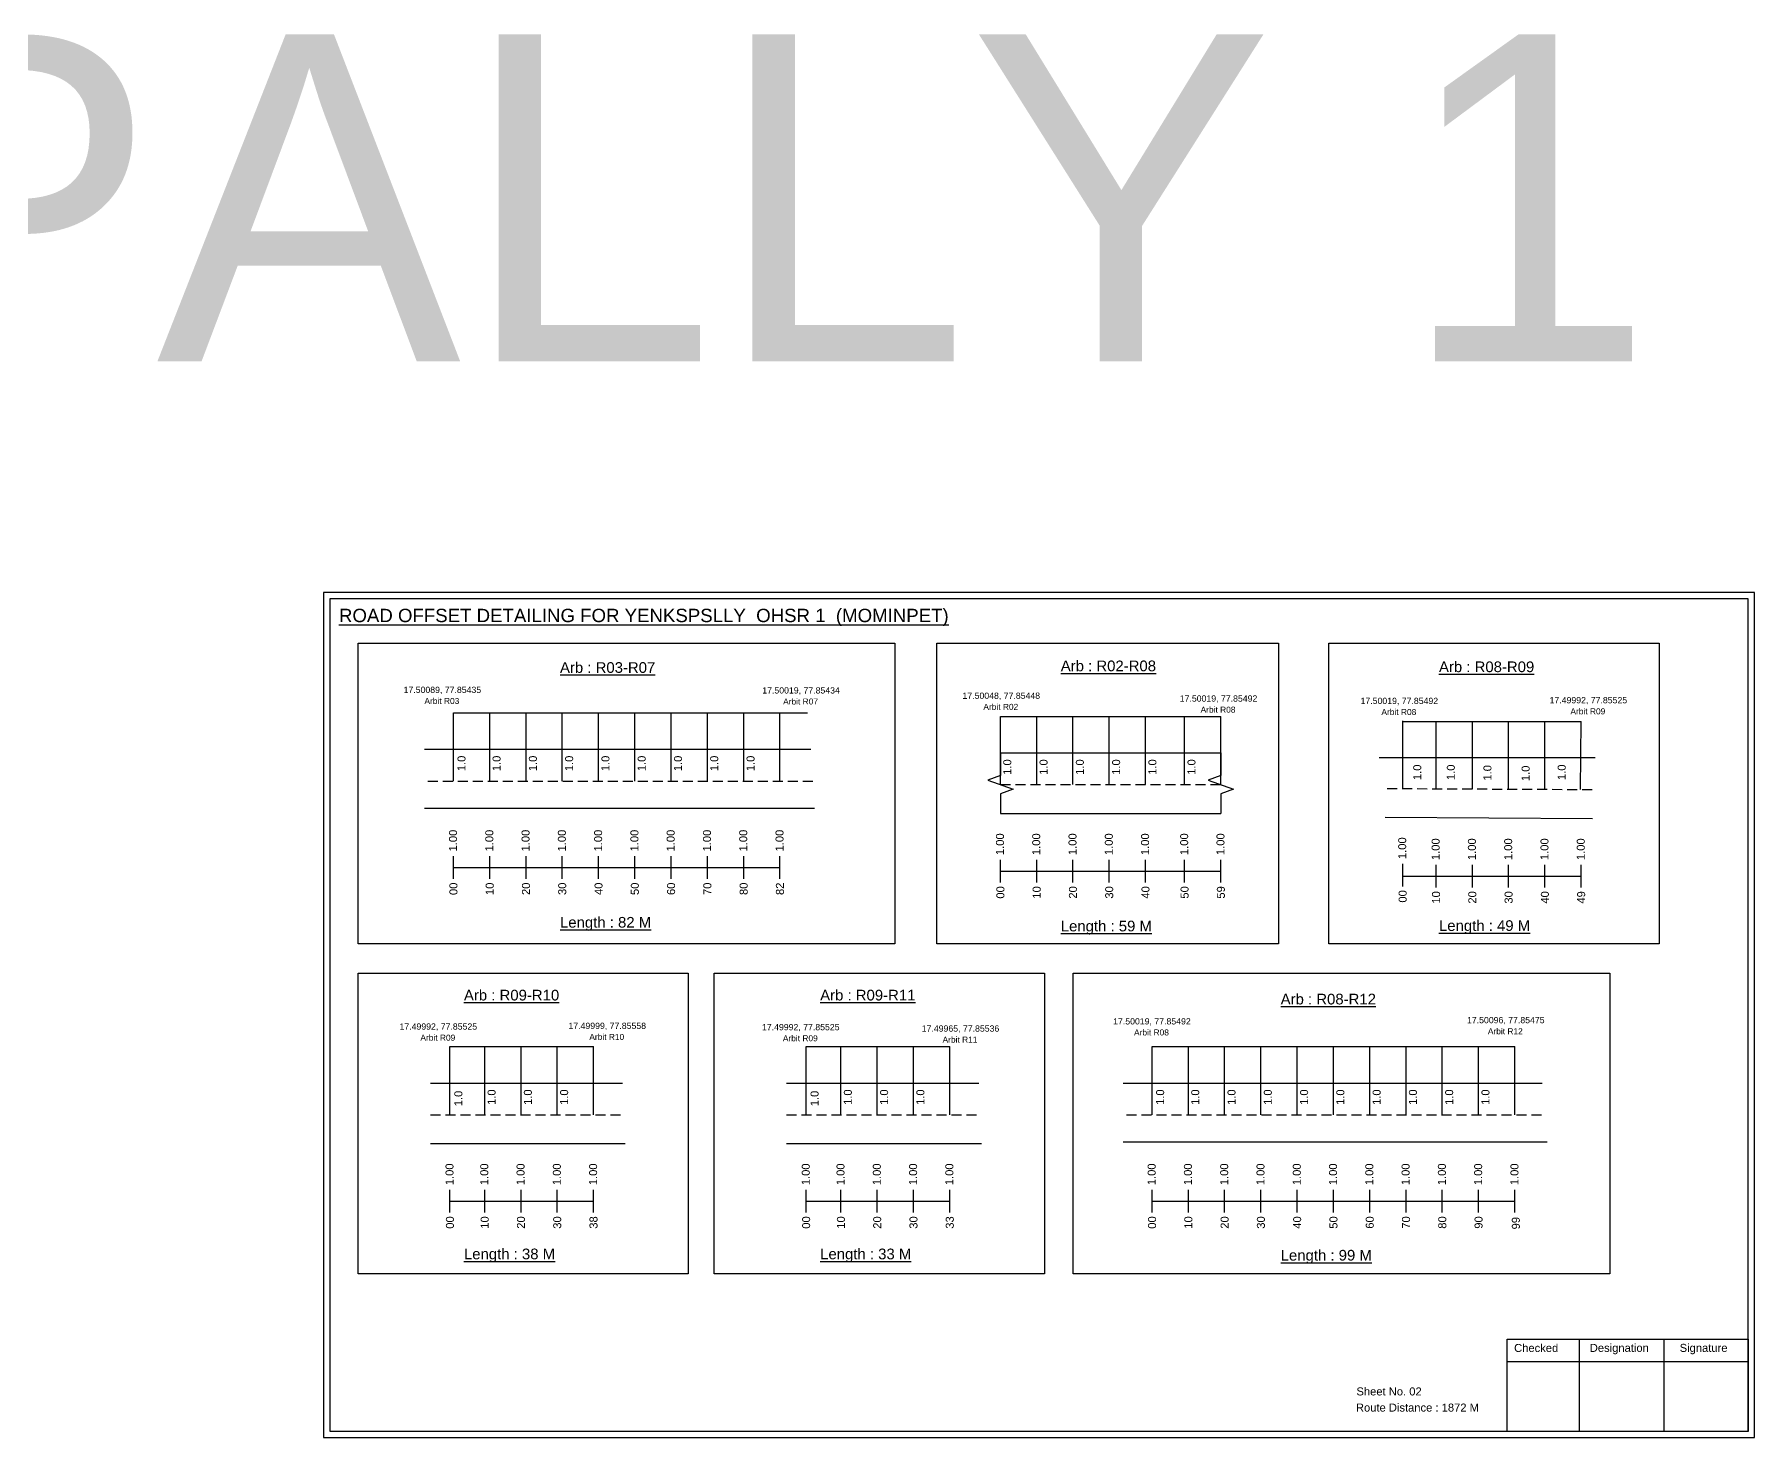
# Model space of a CAD drawing. Header units: inches. Extents: x 1316 to 4752, y 533 to 3817.
# Drawn here: x 1961 to 2606, y 1603 to 2129 of the extents above; entities that cross this region are included whole.
import ezdxf

# ---------------------------------------------------------------- set-up
doc = ezdxf.new("R2010")
doc.units = ezdxf.units.IN
doc.header["$MEASUREMENT"] = 0
doc.linetypes.add('DASHED2', pattern=[0.375, 0.25, -0.125])
doc.layers.add('PDF_Geometry', color=7, linetype='Continuous')
doc.layers.add('PDF_Text', color=5, linetype='Continuous')
doc.styles.add('PDF Arial', font='arial.ttf')
doc.styles.get("Standard").update_dxf_attribs({"font": 'arial.ttf'})

msp = doc.modelspace()

# ---------------------------------------------------------------- linework, layer by layer
at = {"color": 5}
for p, q in [((2118.04, 1874.87), (2250.82, 1874.87)), ((2323.09, 1873.51), (2405.74, 1873.51)), ((2473.89, 1871.64), (2540.81, 1871.64)), ((2116.73, 1749.79), (2170.56, 1749.79)), ((2250.28, 1749.79), (2304.11, 1749.79)), ((2379.95, 1749.79), (2515.95, 1749.79))]:
    msp.add_line(p, q, dxfattribs=at)
for p, q in [((2118.04, 1849.34), (2118.04, 1874.87)), ((2131.64, 1849.34), (2131.64, 1874.87)), ((2145.24, 1849.34), (2145.24, 1874.87)), ((2158.84, 1849.34), (2158.84, 1874.87)), ((2172.44, 1849.34), (2172.44, 1874.87)), ((2186.04, 1849.34), (2186.04, 1874.87)), ((2199.64, 1849.34), (2199.64, 1874.87)), ((2213.24, 1849.34), (2213.24, 1874.87)), ((2226.84, 1849.34), (2226.84, 1874.87)), ((2240.44, 1849.34), (2240.44, 1874.87)), ((2323.09, 1847.98), (2323.09, 1873.51)), ((2336.69, 1847.98), (2336.69, 1873.51)), ((2350.29, 1847.98), (2350.29, 1873.51)), ((2363.89, 1847.98), (2363.89, 1873.51)), ((2377.49, 1847.98), (2377.49, 1873.51)), ((2392.14, 1847.98), (2392.14, 1873.52)), ((2405.74, 1847.98), (2405.74, 1873.52)), ((2473.89, 1846.4), (2473.89, 1871.94)), ((2486.41, 1846.35), (2486.41, 1871.64)), ((2500.01, 1846.3), (2500.01, 1871.64)), ((2513.61, 1846.36), (2513.61, 1871.64)), ((2527.21, 1846.1), (2527.21, 1871.64)), ((2540.59, 1846.14), (2540.81, 1871.64)), ((2107.16, 1861.22), (2251.95, 1861.22)), ((2323.09, 1859.86), (2405.74, 1859.86)), ((2546.06, 1857.97), (2465.11, 1857.97)), ((2253.36, 1839.03), (2107.16, 1839.03)), ((2323.09, 1837.18), (2405.74, 1837.18)), ((2467.32, 1835.76), (2545.05, 1835.33)), ((2116.73, 1724.25), (2116.73, 1749.79)), ((2129.76, 1724.25), (2129.76, 1749.79)), ((2143.36, 1724.25), (2143.36, 1749.79)), ((2156.96, 1724.25), (2156.96, 1749.79)), ((2170.56, 1724.25), (2170.56, 1749.79)), ((2250.28, 1724.25), (2250.28, 1749.79)), ((2263.31, 1724.25), (2263.31, 1749.79)), ((2276.91, 1724.25), (2276.91, 1749.79)), ((2290.51, 1724.25), (2290.51, 1749.79)), ((2304.11, 1724.25), (2304.11, 1749.79)), ((2379.95, 1724.25), (2379.95, 1749.79)), ((2393.55, 1724.25), (2393.55, 1749.79)), ((2407.15, 1724.25), (2407.15, 1749.79)), ((2420.75, 1724.25), (2420.75, 1749.79)), ((2434.35, 1724.25), (2434.35, 1749.79)), ((2447.95, 1724.25), (2447.95, 1749.79)), ((2461.55, 1724.25), (2461.55, 1749.79)), ((2475.15, 1724.25), (2475.15, 1749.79)), ((2488.75, 1724.25), (2488.75, 1749.79)), ((2502.35, 1724.25), (2502.35, 1749.79)), ((2515.95, 1724.25), (2515.95, 1749.79)), ((2109.38, 1736.14), (2181.42, 1736.14)), ((2242.93, 1736.14), (2314.97, 1736.14)), ((2369.08, 1736.14), (2526.23, 1736.14)), ((2109.38, 1713.45), (2182.42, 1713.45)), ((2242.93, 1713.45), (2315.97, 1713.45)), ((2528.05, 1713.95), (2369.08, 1713.95))]:
    msp.add_line(p, q)
at = {"linetype": 'DASHED2', "ltscale": 15}
for p, q in [((2108.44, 1849.34), (2252.8, 1849.34)), ((2323.09, 1847.98), (2405.74, 1847.98)), ((2468.03, 1846.55), (2546.32, 1846.14)), ((2109.38, 1724.25), (2181.92, 1724.25)), ((2242.93, 1724.25), (2315.47, 1724.25)), ((2370.35, 1724.25), (2526.23, 1724.25))]:
    msp.add_line(p, q, dxfattribs=at)
at = {"color": 217, "true_color": 0x93278f}
for p, q in [((2118.04, 1812.64), (2118.04, 1821.19)), ((2131.64, 1812.64), (2131.64, 1821.19)), ((2145.24, 1812.64), (2145.24, 1821.19)), ((2158.84, 1812.64), (2158.84, 1821.19)), ((2172.44, 1812.64), (2172.44, 1821.19)), ((2186.04, 1812.64), (2186.04, 1821.19)), ((2199.64, 1812.64), (2199.64, 1821.19)), ((2213.24, 1812.64), (2213.24, 1821.19)), ((2226.84, 1812.64), (2226.84, 1821.19)), ((2240.44, 1812.64), (2240.44, 1821.19)), ((2323.09, 1811.28), (2323.09, 1819.84)), ((2336.69, 1811.28), (2336.69, 1819.84)), ((2350.29, 1811.28), (2350.29, 1819.84)), ((2363.89, 1811.28), (2363.89, 1819.84)), ((2377.49, 1811.28), (2377.49, 1819.84)), ((2392.14, 1811.28), (2392.14, 1819.84)), ((2405.74, 1811.28), (2405.74, 1819.84)), ((2118.04, 1816.91), (2240.44, 1816.93)), ((2323.09, 1815.55), (2405.74, 1815.56)), ((2473.89, 1809.79), (2473.89, 1818.35)), ((2473.89, 1813.67), (2540.81, 1813.69)), ((2486.41, 1809.4), (2486.41, 1817.96)), ((2500.01, 1809.4), (2500.01, 1817.96)), ((2513.61, 1809.4), (2513.61, 1817.96)), ((2527.21, 1809.4), (2527.21, 1817.96)), ((2540.81, 1809.4), (2540.81, 1817.96)), ((2116.73, 1687.56), (2116.73, 1696.11)), ((2129.76, 1687.56), (2129.76, 1696.11)), ((2143.36, 1687.56), (2143.36, 1696.11)), ((2156.96, 1687.56), (2156.96, 1696.11)), ((2170.56, 1687.56), (2170.56, 1696.11)), ((2250.28, 1687.56), (2250.28, 1696.11)), ((2263.31, 1687.56), (2263.31, 1696.11)), ((2276.91, 1687.56), (2276.91, 1696.11)), ((2290.51, 1687.56), (2290.51, 1696.11)), ((2304.11, 1687.56), (2304.11, 1696.11)), ((2379.95, 1687.56), (2379.95, 1696.11)), ((2393.55, 1687.56), (2393.55, 1696.11)), ((2407.15, 1687.56), (2407.15, 1696.11)), ((2420.75, 1687.56), (2420.75, 1696.11)), ((2434.35, 1687.56), (2434.35, 1696.11)), ((2447.95, 1687.56), (2447.95, 1696.11)), ((2461.55, 1687.56), (2461.55, 1696.11)), ((2475.15, 1687.56), (2475.15, 1696.11)), ((2488.75, 1687.56), (2488.75, 1696.11)), ((2502.35, 1687.56), (2502.35, 1696.11)), ((2515.95, 1687.56), (2515.95, 1696.11)), ((2116.73, 1691.83), (2170.56, 1691.84)), ((2250.28, 1691.83), (2304.11, 1691.84)), ((2379.95, 1691.82), (2515.95, 1691.85))]:
    msp.add_line(p, q, dxfattribs=at)
for points in [[(2082.27, 1901), (2283.51, 1901), (2283.51, 1788.32), (2082.27, 1788.32)], [(2299.22, 1901), (2427.32, 1901), (2427.32, 1788.32), (2299.22, 1788.32)], [(2446.19, 1901), (2569.99, 1901), (2569.99, 1788.32), (2446.19, 1788.32)], [(2082.27, 1777.27), (2206.07, 1777.27), (2206.07, 1664.59), (2082.27, 1664.59)], [(2215.81, 1777.27), (2339.62, 1777.27), (2339.62, 1664.59), (2215.81, 1664.59)], [(2350.36, 1777.27), (2551.6, 1777.27), (2551.6, 1664.59), (2350.36, 1664.59)]]:
    msp.add_lwpolyline(points, close=True)
at = {"linetype": 'Continuous'}
for points in [[(2323.09, 1859.86), (2323.09, 1851.43), (2318.35, 1849.7), (2327.83, 1846.25), (2323.09, 1844.53), (2323.09, 1837.18)], [(2405.74, 1859.86), (2405.74, 1851.43), (2401, 1849.7), (2410.48, 1846.25), (2405.74, 1844.53), (2405.74, 1837.18)]]:
    msp.add_lwpolyline(points, dxfattribs=at)
at = {"layer": 'PDF_Geometry'}
for points in [[(2069.34, 1919.96), (2069.34, 1603.25), (2605.81, 1603.25), (2605.81, 1919.96)], [(2071.67, 1917.63), (2071.67, 1605.67), (2603.39, 1605.67), (2603.39, 1917.63)]]:
    msp.add_lwpolyline(points, close=True, dxfattribs=at)
at = {"layer": 'PDF_Geometry', "color": 242, "true_color": 0xcc1f26}
msp.add_lwpolyline([(2603.39, 1605.58), (2513.05, 1605.58), (2513.05, 1640.19), (2603.39, 1640.19)], close=True, dxfattribs=at)
for points in [[(2540.03, 1640.19), (2540.03, 1605.58)], [(2571.76, 1640.19), (2571.76, 1605.58)], [(2513.05, 1631.81), (2603.39, 1631.81)]]:
    msp.add_lwpolyline(points, dxfattribs=at)

# ---------------------------------------------------------------- texts
for s, height, p in [('YENKAPALLY 1', 122.5352, (1312.31, 2006.64)), ('Sheet No. 02', 3, (2456.55, 1619.05)), ('Route Distance : 1872 M', 3, (2456.36, 1613))]:
    msp.add_text(s, height=height).set_placement(p)
at = {"color": 242, "true_color": 0xcd2027}
for s, height, p in [('%%UROAD OFFSET DETAILING FOR YENKSPSLLY  OHSR 1  (MOMINPET)', 5, (2075.12, 1908.89)), ('%%UArb : R03-R07', 4, (2157.98, 1889.88)), ('%%UArb : R02-R08', 4, (2345.71, 1890.49)), ('%%UArb : R08-R09', 4, (2487.5, 1890.15)), ('%%ULength : 82 M', 4, (2157.98, 1794.38)), ('%%ULength : 59 M', 4, (2345.71, 1792.99)), ('%%ULength : 49 M', 4, (2487.5, 1793.15)), ('%%UArb : R09-R10', 4, (2121.97, 1767.09)), ('%%UArb : R09-R11', 4, (2255.51, 1767.09)), ('%%UArb : R08-R12', 4, (2428.15, 1765.6)), ('%%ULength : 38 M', 4, (2121.97, 1670.09)), ('%%ULength : 33 M', 4, (2255.51, 1670.09)), ('%%ULength : 99 M', 4, (2428.15, 1669.6))]:
    msp.add_text(s, height=height, dxfattribs=at).set_placement(p)
at = {"color": 5}
for s, height, p in [('17.50089, 77.85435', 2.34, (2099.34, 1882.34)), ('17.50019, 77.85434', 2.34, (2233.81, 1882.14)), ('Arbit R03', 2.246, (2107.16, 1878.22)), ('Arbit R07', 2.246, (2241.63, 1878.02)), ('17.50048, 77.85448', 2.34, (2308.87, 1880.14)), ('Arbit R02', 2.246, (2316.69, 1876.01)), ('17.50019, 77.85492', 2.34, (2390.31, 1879.09)), ('Arbit R08', 2.246, (2398.13, 1874.96)), ('17.50019, 77.85492', 2.34, (2458.09, 1878.2)), ('17.49992, 77.85525', 2.34, (2528.95, 1878.46)), ('Arbit R09', 2.246, (2536.77, 1874.33)), ('Arbit R08', 2.246, (2465.91, 1874.08)), ('17.50096, 77.85475', 2.34, (2498, 1758.56)), ('17.49992, 77.85525', 2.34, (2097.82, 1756.15)), ('Arbit R09', 2.246, (2105.64, 1752.02)), ('17.49999, 77.85558', 2.34, (2161.15, 1756.42)), ('Arbit R10', 2.246, (2168.97, 1752.3)), ('17.49992, 77.85525', 2.34, (2233.7, 1755.93)), ('Arbit R09', 2.246, (2241.52, 1751.8)), ('17.49965, 77.85536', 2.34, (2293.58, 1755.4)), ('17.50019, 77.85492', 2.34, (2365.35, 1758.1)), ('Arbit R08', 2.246, (2373.17, 1753.98)), ('Arbit R12', 2.246, (2505.82, 1754.43)), ('Arbit R11', 2.246, (2301.4, 1751.28))]:
    msp.add_text(s, height=height, dxfattribs=at).set_placement(p)
for p in [(2122.55, 1853.01), (2135.71, 1853.01), (2149.31, 1853.01), (2162.91, 1853.01), (2176.51, 1853.01), (2190.11, 1853.01), (2203.71, 1853.01), (2217.31, 1853.01), (2230.91, 1853.01), (2327.16, 1851.65), (2340.76, 1851.65), (2354.36, 1851.65), (2367.96, 1851.65), (2381.56, 1851.65), (2396.21, 1851.66), (2480.85, 1849.69), (2493.43, 1849.69), (2507.16, 1849.49), (2521.48, 1849.3), (2535, 1849.71), (2121.36, 1727.43), (2133.83, 1727.93), (2147.43, 1727.93), (2161.03, 1727.93), (2254.91, 1727.43), (2267.38, 1727.93), (2280.98, 1727.93), (2294.58, 1727.93), (2384.46, 1727.93), (2397.62, 1727.93), (2411.22, 1727.93), (2424.82, 1727.93), (2438.42, 1727.93), (2452.02, 1727.93), (2465.62, 1727.93), (2479.22, 1727.93), (2492.82, 1727.93), (2506.42, 1727.93)]:
    msp.add_text('1.0', height=3, rotation=90).set_placement(p)
at = {"color": 217, "true_color": 0x93278f}
for s, p in [('1.00', (2119.37, 1822.93)), ('1.00', (2132.97, 1822.93)), ('1.00', (2146.57, 1822.93)), ('1.00', (2160.17, 1822.93)), ('1.00', (2173.77, 1822.93)), ('1.00', (2187.37, 1822.93)), ('1.00', (2200.97, 1822.93)), ('1.00', (2214.57, 1822.93)), ('1.00', (2228.17, 1822.93)), ('1.00', (2241.77, 1822.93)), ('1.00', (2324.41, 1821.57)), ('1.00', (2338.01, 1821.57)), ('1.00', (2351.61, 1821.57)), ('1.00', (2365.21, 1821.57)), ('1.00', (2378.81, 1821.57)), ('1.00', (2393.47, 1821.58)), ('1.00', (2407.07, 1821.58)), ('1.00', (2475.22, 1820.08)), ('1.00', (2487.74, 1819.7)), ('1.00', (2501.34, 1819.7)), ('1.00', (2514.94, 1819.7)), ('1.00', (2528.54, 1819.7)), ('1.00', (2542.14, 1819.7)), ('00', (2119.52, 1806.61)), ('10', (2133.12, 1806.61)), ('20', (2146.72, 1806.61)), ('30', (2160.32, 1806.61)), ('40', (2173.92, 1806.61)), ('50', (2187.52, 1806.61)), ('60', (2201.12, 1806.61)), ('70', (2214.72, 1806.61)), ('80', (2228.32, 1806.61)), ('82', (2241.92, 1806.61)), ('00', (2324.57, 1805.25)), ('10', (2338.17, 1805.25)), ('20', (2351.77, 1805.25)), ('30', (2365.37, 1805.25)), ('40', (2378.97, 1805.25)), ('50', (2393.62, 1805.26)), ('59', (2407.22, 1805.26)), ('00', (2475.37, 1803.76)), ('10', (2487.89, 1803.38)), ('20', (2501.49, 1803.38)), ('30', (2515.09, 1803.38)), ('40', (2528.69, 1803.38)), ('49', (2542.29, 1803.38)), ('1.00', (2118.06, 1697.85)), ('1.00', (2131.09, 1697.85)), ('1.00', (2144.69, 1697.85)), ('1.00', (2158.29, 1697.85)), ('1.00', (2171.89, 1697.85)), ('1.00', (2251.6, 1697.85)), ('1.00', (2264.64, 1697.85)), ('1.00', (2278.24, 1697.85)), ('1.00', (2291.84, 1697.85)), ('1.00', (2305.44, 1697.85)), ('1.00', (2381.28, 1697.85)), ('1.00', (2394.88, 1697.85)), ('1.00', (2408.48, 1697.85)), ('1.00', (2422.08, 1697.85)), ('1.00', (2435.68, 1697.85)), ('1.00', (2449.28, 1697.85)), ('1.00', (2462.88, 1697.85)), ('1.00', (2476.48, 1697.85)), ('1.00', (2490.08, 1697.85)), ('1.00', (2503.68, 1697.85)), ('1.00', (2517.28, 1697.85)), ('00', (2118.21, 1681.53)), ('10', (2131.24, 1681.53)), ('20', (2144.84, 1681.53)), ('30', (2158.44, 1681.53)), ('38', (2172.04, 1681.53)), ('00', (2251.75, 1681.53)), ('10', (2264.79, 1681.53)), ('20', (2278.39, 1681.53)), ('30', (2291.99, 1681.53)), ('33', (2305.59, 1681.53)), ('00', (2381.43, 1681.53)), ('10', (2395.03, 1681.53)), ('20', (2408.63, 1681.53)), ('30', (2422.23, 1681.53)), ('40', (2435.83, 1681.53)), ('50', (2449.43, 1681.53)), ('60', (2463.03, 1681.53)), ('70', (2476.63, 1681.53)), ('80', (2490.23, 1681.53)), ('90', (2503.83, 1681.53)), ('99', (2517.8, 1681.28))]:
    msp.add_text(s, height=3, rotation=90, dxfattribs=at).set_placement(p)
at = {"layer": 'PDF_Text', "color": 7, "attachment_point": 7, "style": 'PDF Arial'}
for s, insert, char_height in [('Checked', (2515.66, 1635.3), 3.001), ('Designation', (2544.03, 1634.47), 3.0006), ('Signature', (2577.72, 1634.47), 3.001)]:
    msp.add_mtext(s, dxfattribs=dict(at, insert=insert, char_height=char_height))

doc.saveas('drawing.dxf')
